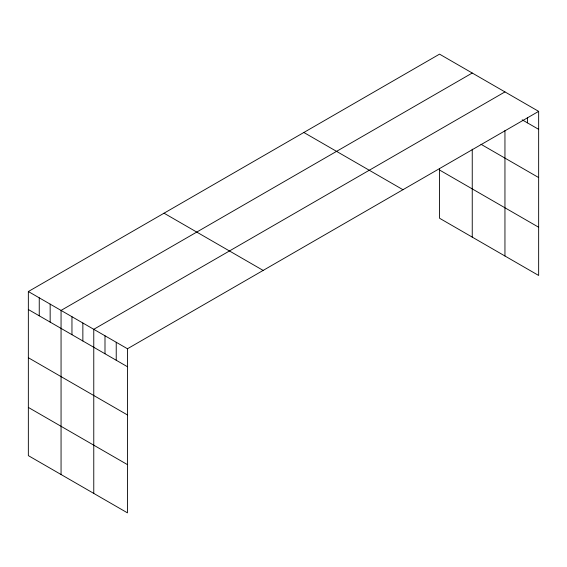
<?xml version="1.0" encoding="UTF-8"?>
<svg xmlns="http://www.w3.org/2000/svg" width="567" height="567" viewBox="0 0 567 567"><rect width="100%" height="100%" fill="white"/><g stroke="black" fill="none" stroke-linecap="round" stroke-linejoin="round"><path stroke-width="0.85" d="M538.65 111.366L127.462 348.762L127.462 512.859L28.35 455.634L28.35 291.537L439.538 54.141L538.65 111.366L538.65 275.463L439.538 218.238L439.538 168.364M472.247 73.023L61.059 310.418L61.059 474.522M504.949 91.911L93.768 329.307L93.768 493.403M522.179 119.828L538.65 129.34M480.965 144.259L538.65 177.563M439.538 170.022L538.65 227.239M303.848 132.48L402.96 189.704M164.04 213.199L263.152 270.416M28.35 291.537L127.462 348.762M28.35 309.518L127.462 366.736M28.35 357.734L127.462 414.959M28.35 407.418L127.462 464.635M527.416 117.716L527.416 122.855M504.949 130.552L504.949 256.008M472.247 149.156L472.247 237.119M116.228 342.277L116.228 360.251M104.994 335.792L104.994 353.765M82.86 323.013L82.86 340.987M71.959 316.719L71.959 334.693M50.158 304.125L50.158 322.106M39.251 297.831L39.251 315.812"/></g></svg>
